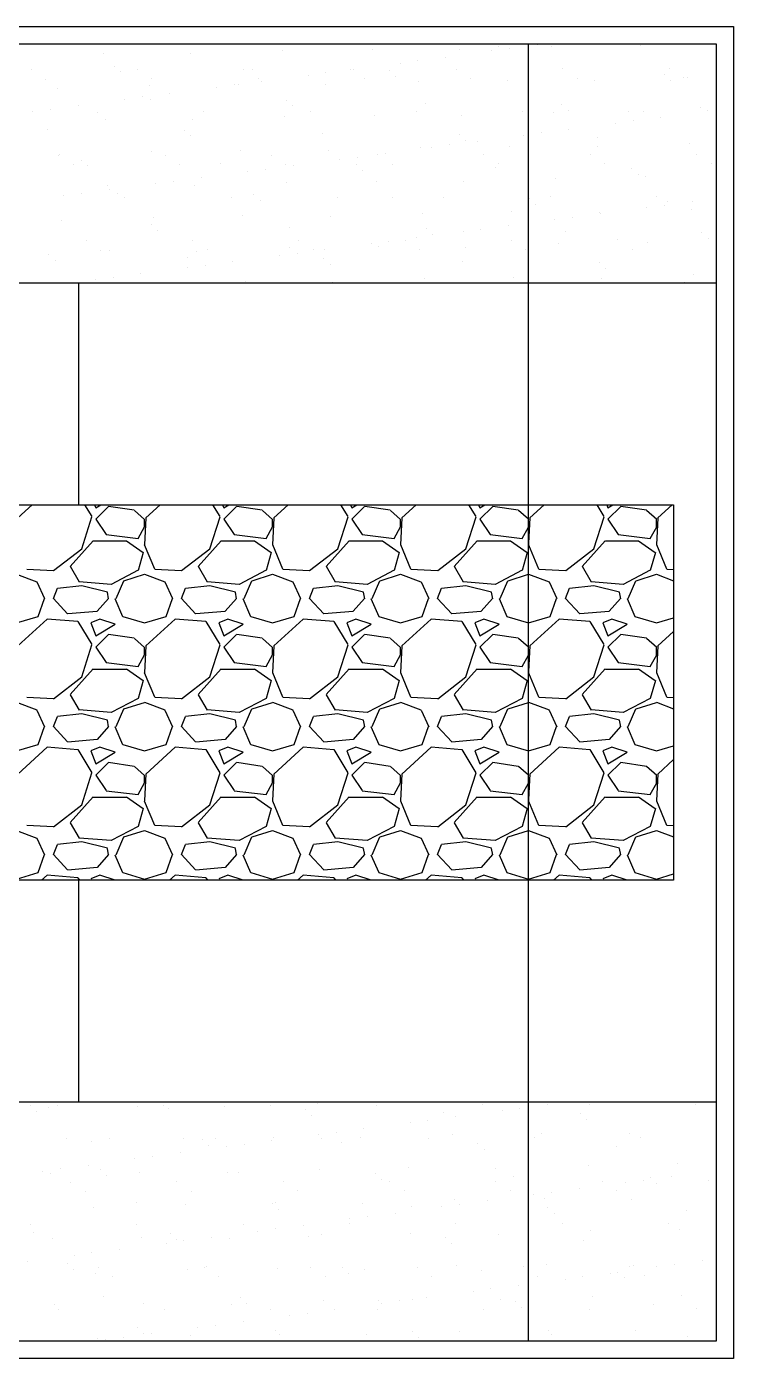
# Model space of a CAD drawing. Extents: x -341000 to 1341000, y 175 to 1868317.
# Drawn here: x 1299596 to 1341000, y 961000 to 1039000 of the extents above; entities that cross this region are included whole.
import ezdxf

# ---------------------------------------------------------------- set-up
doc = ezdxf.new("R2010")
doc.units = 0
doc.layers.add('Level 1', color=7, linetype='Continuous')
doc.layers.add('Level 17', color=7, linetype='Continuous')

# ---------------------------------------------------------------- blocks, each defined once
blk = doc.blocks.new('COMPRS0001')
at = {"layer": 'Level 1'}
for p, q in [((759000, 39000), (841000, 39000)), ((760000, 38000), (840000, 38000)), ((760000, 24000), (840000, 24000)), ((760000, 24000), (840000, 24000)), ((760000, 11000), (837500, 11000)), ((837500, 11000), (837500, -11000)), ((837500, -11000), (760000, -11000)), ((840000, -24000), (760000, -24000)), ((840000, -38000), (760000, -38000)), ((841000, -39000), (759000, -39000))]:
    blk.add_line(p, q, dxfattribs=at)
at = {"layer": 'Level 17'}
for p, q in [((799922, 11000), (799073, 10224)), ((803436, 10303), (803010, 11000)), ((803578, 11000), (803648, 10825)), ((803652, 10825), (803943, 11000)), ((807422, 11000), (806572, 10224)), ((810936, 10303), (810511, 11000)), ((811077, 11000), (811148, 10825)), ((811152, 10825), (811443, 11000)), ((814922, 11000), (814072, 10224)), ((818436, 10303), (818011, 11000)), ((818577, 11000), (818648, 10825)), ((818652, 10825), (818943, 11000)), ((822422, 11000), (821572, 10224)), ((825937, 10303), (825511, 11000)), ((826077, 11000), (826148, 10825)), ((826152, 10825), (826443, 11000)), ((829922, 11000), (829072, 10224)), ((833437, 10303), (833011, 11000)), ((833577, 11000), (833648, 10825)), ((833652, 10825), (833943, 11000)), ((837422, 11000), (836572, 10224)), ((802825, 8421), (803425, 10296)), ((804399, 10899), (803649, 10149)), ((803649, 10152), (804249, 9252)), ((805901, 10675), (804401, 10900)), ((806508, 10142), (805908, 10667)), ((806500, 9700), (806500, 10150)), ((811899, 10899), (811149, 10149)), ((811149, 10152), (811749, 9252)), ((813401, 10675), (811901, 10900)), ((814008, 10142), (813408, 10667)), ((814000, 9700), (814000, 10150)), ((819399, 10899), (818649, 10149)), ((818649, 10152), (819249, 9252)), ((820901, 10675), (819401, 10900)), ((821508, 10142), (820908, 10667)), ((821500, 9700), (821500, 10150)), ((826899, 10899), (826149, 10149)), ((826149, 10152), (826749, 9252)), ((828401, 10675), (826901, 10900)), ((829000, 10149), (828408, 10667)), ((829000, 9700), (829000, 10150)), ((829008, 10142), (829000, 10149)), ((834399, 10899), (833649, 10149)), ((833649, 10152), (834249, 9252)), ((835901, 10675), (834401, 10900)), ((836508, 10142), (835908, 10667)), ((836500, 9700), (836500, 10150)), ((806132, 9027), (806507, 9702)), ((813632, 9027), (814007, 9702)), ((821132, 9027), (821507, 9702)), ((828632, 9027), (829000, 9690)), ((829000, 9690), (829007, 9702)), ((836132, 9027), (836507, 9702)), ((802147, 7380), (803497, 8880)), ((803500, 8875), (805450, 8875)), ((804250, 9249), (806125, 9024)), ((805448, 8882), (806423, 8207)), ((809647, 7380), (810997, 8880)), ((811000, 8875), (812950, 8875)), ((811750, 9249), (813625, 9024)), ((812948, 8882), (813923, 8207)), ((817147, 7380), (818497, 8880)), ((818500, 8875), (820450, 8875)), ((819250, 9249), (821125, 9024)), ((820448, 8882), (821423, 8207)), ((824647, 7380), (825997, 8880)), ((826000, 8875), (827950, 8875)), ((826750, 9249), (828625, 9024)), ((827948, 8882), (828923, 8207)), ((832147, 7380), (833497, 8880)), ((833500, 8875), (835450, 8875)), ((834250, 9249), (836125, 9024)), ((835448, 8882), (836423, 8207)), ((806429, 8199), (806129, 7149)), ((813929, 8199), (813629, 7149)), ((821429, 8199), (821129, 7149)), ((828929, 8199), (828629, 7149)), ((836429, 8199), (836129, 7149)), ((802684, 6472), (802159, 7372)), ((806122, 7156), (804547, 6331)), ((810184, 6472), (809659, 7372)), ((813622, 7156), (812047, 6331)), ((817684, 6472), (817159, 7372)), ((821122, 7156), (819547, 6331)), ((825184, 6472), (824659, 7372)), ((828622, 7156), (827047, 6331)), ((832684, 6472), (832159, 7372)), ((836122, 7156), (834547, 6331)), ((798999, 6926), (800199, 6476)), ((800200, 6473), (800650, 5498)), ((802825, 6250), (801400, 6100)), ((804550, 6327), (802675, 6477)), ((804324, 5877), (802824, 6252)), ((804845, 5499), (805295, 6549)), ((805300, 6549), (806500, 6924)), ((806499, 6926), (807699, 6476)), ((807700, 6473), (808150, 5498)), ((810325, 6250), (808900, 6100)), ((812050, 6327), (810175, 6477)), ((811824, 5877), (810324, 6252)), ((812345, 5499), (812795, 6549)), ((812800, 6549), (814000, 6924)), ((813999, 6926), (815199, 6476)), ((815200, 6473), (815650, 5498)), ((817825, 6250), (816400, 6100)), ((819550, 6327), (817675, 6477)), ((819324, 5877), (817824, 6252)), ((819845, 5499), (820295, 6549)), ((820300, 6549), (821500, 6924)), ((821499, 6926), (822699, 6476)), ((822700, 6473), (823150, 5498)), ((825325, 6250), (823900, 6100)), ((827050, 6327), (825175, 6477)), ((826824, 5877), (825324, 6252)), ((827345, 5499), (827795, 6549)), ((827800, 6549), (829000, 6924)), ((828999, 6926), (829000, 6925)), ((829000, 6925), (830199, 6476)), ((829000, 6924), (829000, 6924)), ((830200, 6473), (830650, 5498)), ((832825, 6250), (831400, 6100)), ((834550, 6327), (832675, 6477)), ((834324, 5877), (832824, 6252)), ((834845, 5499), (835295, 6549)), ((835300, 6549), (836500, 6924)), ((836499, 6926), (837500, 6550)), ((800271, 4455), (800646, 5505)), ((801174, 5502), (801399, 6102)), ((804400, 5495), (804325, 5870)), ((804770, 5501), (805220, 4451)), ((807771, 4455), (808146, 5505)), ((808674, 5502), (808899, 6102)), ((811900, 5495), (811825, 5870)), ((812270, 5501), (812720, 4451)), ((815271, 4455), (815646, 5505)), ((816174, 5502), (816399, 6102)), ((819400, 5495), (819325, 5870)), ((819770, 5501), (820220, 4451)), ((822771, 4455), (823146, 5506)), ((823674, 5502), (823899, 6102)), ((826900, 5495), (826825, 5870)), ((827270, 5501), (827720, 4451)), ((830271, 4456), (830646, 5506)), ((831174, 5502), (831399, 6102)), ((834400, 5495), (834325, 5870)), ((834770, 5501), (835220, 4451)), ((798999, 4075), (800274, 4450)), ((800797, 4299), (799072, 2724)), ((802600, 4150), (800800, 4300)), ((803436, 2803), (802611, 4153)), ((803348, 4075), (803648, 3325)), ((803875, 4302), (803350, 4077)), ((803652, 3325), (804777, 4000)), ((804776, 4001), (803876, 4301)), ((805224, 4449), (806499, 4074)), ((806499, 4075), (807774, 4450)), ((808297, 4299), (806572, 2724)), ((810100, 4150), (808300, 4300)), ((810936, 2803), (810111, 4153)), ((810848, 4075), (811148, 3325)), ((811375, 4302), (810850, 4077)), ((811152, 3325), (812277, 4000)), ((812276, 4001), (811376, 4301)), ((812724, 4449), (813999, 4074)), ((813999, 4075), (815274, 4450)), ((815797, 4299), (814072, 2724)), ((817600, 4150), (815800, 4300)), ((818436, 2803), (817611, 4153)), ((818348, 4075), (818648, 3325)), ((818875, 4302), (818350, 4077)), ((818652, 3325), (819777, 4000)), ((819776, 4001), (818876, 4301)), ((820224, 4449), (821499, 4074)), ((821499, 4075), (822774, 4450)), ((823297, 4299), (821572, 2724)), ((825100, 4150), (823300, 4300)), ((825937, 2803), (825112, 4153)), ((825848, 4075), (826148, 3325)), ((826375, 4302), (825850, 4077)), ((826152, 3325), (827277, 4000)), ((827276, 4001), (826376, 4301)), ((827724, 4449), (828999, 4074)), ((828999, 4075), (829000, 4076)), ((829000, 4076), (830274, 4450)), ((830797, 4299), (829072, 2724)), ((832600, 4150), (830800, 4300)), ((833437, 2803), (832612, 4153)), ((833348, 4075), (833648, 3325)), ((833875, 4302), (833350, 4077)), ((833652, 3325), (834777, 4000)), ((834776, 4001), (833876, 4301)), ((835224, 4449), (836499, 4074)), ((836499, 4075), (837500, 4370)), ((804399, 3399), (803649, 2649)), ((805901, 3175), (804401, 3400)), ((806508, 2643), (805908, 3168)), ((811899, 3399), (811149, 2649)), ((813401, 3175), (811901, 3400)), ((814008, 2642), (813408, 3167)), ((819399, 3399), (818649, 2649)), ((820901, 3175), (819401, 3400)), ((821508, 2642), (820908, 3167)), ((826899, 3399), (826149, 2649)), ((828401, 3175), (826901, 3400)), ((829000, 2649), (828408, 3167)), ((834399, 3399), (833649, 2649)), ((835901, 3175), (834401, 3400)), ((836508, 2642), (835908, 3167)), ((837500, 3571), (836572, 2724)), ((802825, 921), (803425, 2796)), ((803649, 2652), (804249, 1752)), ((806500, 2200), (806500, 2650)), ((811149, 2652), (811749, 1752)), ((814000, 2200), (814000, 2650)), ((818649, 2652), (819249, 1752)), ((821500, 2200), (821500, 2650)), ((826149, 2652), (826749, 1752)), ((829000, 2200), (829000, 2650)), ((829008, 2642), (829000, 2649)), ((833649, 2652), (834249, 1752)), ((836500, 2200), (836500, 2650)), ((804250, 1749), (806125, 1524)), ((806132, 1527), (806507, 2202)), ((811750, 1749), (813625, 1524)), ((813632, 1527), (814007, 2202)), ((819250, 1749), (821125, 1524)), ((821132, 1527), (821507, 2202)), ((826750, 1749), (828625, 1524)), ((828632, 1527), (829000, 2190)), ((829000, 2190), (829007, 2202)), ((834250, 1749), (836125, 1524)), ((836132, 1527), (836507, 2202)), ((802147, -120), (803497, 1380)), ((803500, 1375), (805450, 1375)), ((805448, 1382), (806423, 707)), ((809647, -120), (810997, 1380)), ((811000, 1375), (812950, 1375)), ((812948, 1382), (813923, 707)), ((817147, -120), (818497, 1380)), ((818500, 1375), (820450, 1375)), ((820448, 1382), (821423, 707)), ((824647, -120), (825997, 1380)), ((826000, 1375), (827950, 1375)), ((827948, 1382), (828923, 707)), ((832147, -120), (833497, 1380)), ((833500, 1375), (835450, 1375)), ((835448, 1382), (836423, 707)), ((806429, 699), (806129, -351)), ((813929, 699), (813629, -351)), ((821429, 699), (821129, -351)), ((828929, 699), (828629, -351)), ((836429, 699), (836129, -351)), ((799000, -574), (800200, -1024)), ((802684, -1028), (802159, -128)), ((806122, -344), (804547, -1169)), ((805300, -951), (806500, -576)), ((806499, -574), (807699, -1024)), ((810184, -1028), (809659, -128)), ((813622, -344), (812047, -1169)), ((812800, -951), (814000, -576)), ((813999, -574), (815199, -1024)), ((817684, -1028), (817159, -128)), ((821122, -344), (819547, -1169)), ((820300, -951), (821500, -576)), ((821499, -574), (822699, -1024)), ((825184, -1028), (824659, -128)), ((828622, -344), (827047, -1169)), ((827800, -951), (829000, -576)), ((828999, -574), (829000, -575)), ((829000, -575), (830199, -1024)), ((829000, -576), (829000, -576)), ((832684, -1028), (832159, -128)), ((836121, -344), (834546, -1169)), ((835300, -951), (836500, -576)), ((836499, -574), (837500, -950)), ((800200, -1027), (800650, -2002)), ((801174, -1998), (801399, -1398)), ((802825, -1249), (801400, -1399)), ((804550, -1173), (802675, -1023)), ((804324, -1623), (802824, -1248)), ((804845, -2001), (805295, -951)), ((807700, -1027), (808150, -2002)), ((808674, -1998), (808899, -1398)), ((810325, -1249), (808900, -1399)), ((812050, -1173), (810175, -1023)), ((811824, -1623), (810324, -1248)), ((812345, -2001), (812795, -951)), ((815200, -1027), (815650, -2002)), ((816174, -1998), (816399, -1398)), ((817825, -1249), (816400, -1399)), ((819550, -1173), (817675, -1023)), ((819324, -1623), (817824, -1248)), ((819845, -2001), (820295, -951)), ((822700, -1027), (823150, -2002)), ((823674, -1998), (823899, -1398)), ((825325, -1249), (823900, -1399)), ((827050, -1173), (825175, -1023)), ((826824, -1623), (825324, -1248)), ((827345, -2001), (827795, -951)), ((830200, -1027), (830650, -2002)), ((831174, -1998), (831399, -1398)), ((832825, -1249), (831400, -1399)), ((834550, -1173), (832675, -1023)), ((834324, -1623), (832824, -1248)), ((834845, -2001), (835295, -951)), ((800271, -3045), (800646, -1995)), ((804400, -2005), (804325, -1630)), ((804770, -1999), (805220, -3049)), ((807771, -3045), (808146, -1995)), ((811900, -2005), (811825, -1630)), ((812270, -1999), (812720, -3049)), ((815271, -3045), (815646, -1995)), ((819400, -2005), (819325, -1630)), ((819770, -1999), (820220, -3049)), ((822771, -3044), (823146, -1994)), ((826900, -2005), (826825, -1630)), ((827270, -1999), (827720, -3049)), ((830271, -3044), (830646, -1994)), ((834400, -2005), (834325, -1630)), ((834770, -1999), (835220, -3049)), ((798999, -3425), (800274, -3050)), ((805224, -3051), (806499, -3426)), ((806499, -3425), (807774, -3050)), ((812724, -3051), (813999, -3426)), ((813999, -3425), (815274, -3050)), ((820224, -3051), (821499, -3426)), ((821499, -3425), (822774, -3050)), ((827724, -3051), (828999, -3426)), ((829000, -3424), (830274, -3050)), ((835224, -3051), (836499, -3426)), ((800797, -3201), (799072, -4776)), ((802600, -3350), (800800, -3200)), ((803436, -4697), (802611, -3347)), ((803348, -3425), (803648, -4175)), ((803875, -3198), (803350, -3423)), ((803652, -4175), (804777, -3500)), ((804776, -3499), (803876, -3199)), ((808297, -3201), (806572, -4776)), ((810100, -3350), (808300, -3200)), ((810936, -4697), (810111, -3347)), ((810848, -3425), (811148, -4175)), ((811375, -3198), (810850, -3423)), ((811152, -4175), (812277, -3500)), ((812276, -3499), (811376, -3199)), ((815797, -3201), (814072, -4776)), ((817600, -3350), (815800, -3200)), ((818436, -4697), (817611, -3347)), ((818348, -3425), (818648, -4175)), ((818875, -3198), (818350, -3423)), ((818652, -4175), (819777, -3500)), ((819776, -3499), (818876, -3199)), ((823297, -3201), (821572, -4776)), ((825100, -3350), (823300, -3200)), ((825936, -4697), (825111, -3347)), ((825848, -3425), (826148, -4175)), ((826375, -3198), (825850, -3423)), ((826152, -4175), (827277, -3500)), ((827276, -3499), (826376, -3199)), ((828999, -3425), (829000, -3424)), ((830797, -3201), (829072, -4776)), ((832600, -3350), (830800, -3200)), ((833437, -4697), (832612, -3347)), ((833348, -3425), (833648, -4175)), ((833875, -3198), (833350, -3423)), ((833652, -4175), (834777, -3500)), ((834776, -3499), (833876, -3199)), ((836499, -3425), (837500, -3130)), ((804399, -4101), (803649, -4851)), ((805901, -4325), (804401, -4100)), ((806508, -4857), (805908, -4332)), ((811899, -4101), (811149, -4851)), ((813401, -4325), (811901, -4100)), ((814008, -4857), (813408, -4332)), ((819399, -4101), (818649, -4851)), ((820901, -4325), (819401, -4100)), ((821508, -4857), (820908, -4333)), ((826899, -4101), (826149, -4851)), ((828401, -4325), (826901, -4100)), ((829000, -4851), (828408, -4333)), ((834399, -4101), (833649, -4851)), ((835901, -4325), (834401, -4100)), ((836508, -4858), (835908, -4333)), ((837500, -3929), (836572, -4776)), ((802825, -6579), (803425, -4704)), ((803649, -4848), (804249, -5748)), ((806132, -5973), (806507, -5298)), ((806500, -5300), (806500, -4850)), ((811149, -4848), (811749, -5748)), ((813632, -5973), (814007, -5298)), ((814000, -5300), (814000, -4850)), ((818649, -4848), (819249, -5748)), ((821132, -5973), (821507, -5298)), ((821500, -5300), (821500, -4850)), ((826149, -4848), (826749, -5748)), ((828632, -5973), (829000, -5310)), ((829000, -5300), (829000, -4850)), ((829008, -4858), (829000, -4851)), ((829000, -5310), (829007, -5298)), ((833649, -4848), (834249, -5748)), ((836132, -5973), (836507, -5298)), ((836500, -5300), (836500, -4850)), ((802147, -7620), (803497, -6120)), ((803500, -6125), (805450, -6125)), ((804250, -5751), (806125, -5976)), ((805448, -6118), (806423, -6793)), ((809647, -7620), (810997, -6120)), ((811000, -6125), (812950, -6125)), ((811750, -5751), (813625, -5976)), ((812948, -6118), (813923, -6793)), ((817147, -7620), (818497, -6120)), ((818500, -6125), (820450, -6125)), ((819250, -5751), (821125, -5976)), ((820448, -6118), (821423, -6793)), ((824647, -7620), (825997, -6120)), ((826000, -6125), (827950, -6125)), ((826750, -5751), (828625, -5976)), ((827948, -6118), (828923, -6793)), ((832147, -7620), (833497, -6120)), ((833500, -6125), (835450, -6125)), ((834250, -5751), (836125, -5976)), ((835448, -6118), (836423, -6793)), ((806429, -6801), (806129, -7851)), ((813929, -6801), (813629, -7851)), ((821429, -6801), (821129, -7851)), ((828929, -6801), (828629, -7851)), ((836429, -6801), (836129, -7851)), ((802684, -8528), (802159, -7628)), ((810184, -8528), (809659, -7628)), ((817684, -8528), (817159, -7628)), ((825184, -8528), (824659, -7628)), ((832684, -8528), (832159, -7628)), ((799000, -8074), (800200, -8524)), ((800200, -8527), (800650, -9502)), ((804550, -8673), (802675, -8523)), ((806122, -7844), (804547, -8669)), ((804845, -9501), (805295, -8451)), ((805300, -8451), (806500, -8076)), ((806500, -8074), (807700, -8524)), ((807700, -8527), (808150, -9502)), ((812050, -8673), (810175, -8523)), ((813622, -7844), (812047, -8669)), ((812345, -9501), (812795, -8451)), ((812800, -8451), (814000, -8076)), ((814000, -8074), (815200, -8524)), ((815200, -8527), (815650, -9502)), ((819550, -8673), (817675, -8523)), ((821121, -7844), (819546, -8669)), ((819845, -9501), (820295, -8451)), ((820300, -8451), (821500, -8076)), ((821500, -8074), (822700, -8524)), ((822700, -8527), (823150, -9502)), ((827050, -8673), (825175, -8523)), ((828621, -7844), (827046, -8669)), ((827345, -9501), (827795, -8451)), ((827800, -8451), (829000, -8076)), ((829000, -8074), (829000, -8075)), ((829000, -8075), (830200, -8524)), ((829000, -8076), (829000, -8076)), ((830200, -8527), (830650, -9502)), ((834550, -8673), (832675, -8523)), ((836121, -7844), (834546, -8669)), ((834845, -9501), (835295, -8451)), ((835300, -8451), (836500, -8076)), ((836500, -8074), (837500, -8450)), ((801174, -9498), (801399, -8898)), ((802824, -8749), (801399, -8899)), ((804324, -9123), (802824, -8748)), ((804400, -9505), (804325, -9130)), ((808674, -9498), (808899, -8898)), ((810324, -8749), (808899, -8899)), ((811824, -9123), (810324, -8748)), ((811900, -9505), (811825, -9130)), ((816174, -9498), (816399, -8898)), ((817824, -8749), (816399, -8899)), ((819324, -9123), (817824, -8748)), ((819400, -9505), (819325, -9130)), ((823674, -9498), (823899, -8898)), ((825324, -8749), (823899, -8899)), ((826824, -9123), (825324, -8748)), ((826900, -9505), (826825, -9130)), ((831174, -9498), (831399, -8898)), ((832824, -8749), (831399, -8899)), ((834324, -9123), (832824, -8748)), ((834400, -9505), (834325, -9130)), ((800271, -10545), (800646, -9495)), ((804770, -9499), (805220, -10549)), ((807771, -10545), (808146, -9495)), ((812270, -9499), (812720, -10549)), ((815271, -10545), (815646, -9495)), ((819770, -9499), (820220, -10549)), ((822771, -10544), (823146, -9494)), ((827270, -9499), (827720, -10549)), ((830271, -10544), (830646, -9494)), ((834770, -9499), (835220, -10549)), ((798999, -10925), (800274, -10550)), ((800797, -10701), (800470, -11000)), ((802600, -10850), (800800, -10700)), ((802705, -11000), (802611, -10847)), ((803875, -10698), (803350, -10923)), ((804776, -10999), (803876, -10699)), ((805224, -10551), (806499, -10926)), ((806499, -10925), (807774, -10550)), ((808297, -10701), (807970, -11000)), ((810100, -10850), (808300, -10700)), ((810205, -11000), (810111, -10847)), ((811375, -10698), (810850, -10923)), ((812276, -10999), (811376, -10699)), ((812724, -10551), (813999, -10926)), ((813999, -10925), (815274, -10550)), ((815797, -10701), (815470, -11000)), ((817600, -10850), (815800, -10700)), ((817705, -11000), (817611, -10847)), ((818875, -10698), (818350, -10923)), ((819776, -10999), (818876, -10699)), ((820224, -10551), (821499, -10926)), ((821499, -10925), (822774, -10550)), ((823297, -10701), (822970, -11000)), ((825100, -10850), (823300, -10700)), ((825205, -11000), (825111, -10847)), ((826375, -10698), (825850, -10923)), ((827276, -10999), (826376, -10699)), ((827724, -10551), (828999, -10926)), ((829000, -10924), (830274, -10550)), ((830797, -10701), (830470, -11000)), ((832600, -10850), (830800, -10700)), ((832705, -11000), (832612, -10847)), ((833875, -10698), (833350, -10923)), ((834776, -10999), (833876, -10699)), ((835224, -10551), (836499, -10926)), ((836499, -10925), (837500, -10630)), ((803348, -10925), (803378, -11000)), ((804776, -11000), (804777, -11000)), ((810848, -10925), (810878, -11000)), ((812276, -11000), (812277, -11000)), ((818348, -10925), (818377, -11000)), ((819776, -11000), (819777, -11000)), ((825848, -10925), (825877, -11000)), ((827276, -11000), (827277, -11000)), ((828999, -10925), (829000, -10924)), ((833348, -10925), (833377, -11000)), ((834776, -11000), (834777, -11000))]:
    blk.add_line(p, q, dxfattribs=at)

msp = doc.modelspace()

# ---------------------------------------------------------------- linework, layer by layer
at = {"layer": 'Level 1'}
for p, q in [((1341000, 1039000), (1341000, 961000)), ((1304077, 1037427), (1304077, 1037427)), ((1309193, 1037403), (1309193, 1037403)), ((1314595, 1037597), (1314595, 1037597)), ((1319830, 1037664), (1319830, 1037664)), ((1324946, 1037640), (1324946, 1037640)), ((1326858, 1037578), (1326858, 1037578)), ((1327222, 1037863), (1327222, 1037863)), ((1327899, 1037715), (1327899, 1037715)), ((1329000, 962000), (1329000, 1038000)), ((1329525, 1037929), (1329525, 1037929)), ((1330348, 1037834), (1330348, 1037834)), ((1335583, 1037901), (1335583, 1037901)), ((1340000, 1038000), (1340000, 962000)), ((1304717, 1036691), (1304717, 1036691)), ((1321475, 1036869), (1321475, 1036869)), ((1322516, 1037006), (1322516, 1037006)), ((1324142, 1037220), (1324142, 1037220)), ((1299862, 1036465), (1299862, 1036465)), ((1300705, 1035928), (1300705, 1035928)), ((1305086, 1036353), (1305086, 1036353)), ((1306090, 1036477), (1306090, 1036477)), ((1306934, 1035939), (1306934, 1035939)), ((1312319, 1036488), (1312319, 1036488)), ((1312838, 1036514), (1312838, 1036514)), ((1313162, 1035951), (1313162, 1035951)), ((1316091, 1036160), (1316091, 1036160)), ((1317132, 1036297), (1317132, 1036297)), ((1318547, 1036499), (1318547, 1036499)), ((1318758, 1036511), (1318758, 1036511)), ((1319390, 1035962), (1319390, 1035962)), ((1320841, 1036445), (1320841, 1036445)), ((1321210, 1036107), (1321210, 1036107)), ((1324775, 1036511), (1324775, 1036511)), ((1325618, 1035973), (1325618, 1035973)), ((1327770, 1035856), (1327770, 1035856)), ((1328962, 1036268), (1328962, 1036268)), ((1331003, 1036522), (1331003, 1036522)), ((1331847, 1035985), (1331847, 1035985)), ((1336965, 1036199), (1336965, 1036199)), ((1337232, 1036533), (1337232, 1036533)), ((1337333, 1035862), (1337333, 1035862)), ((1338075, 1035996), (1338075, 1035996)), ((1338287, 1036026), (1338287, 1036026)), ((1301379, 1035357), (1301379, 1035357)), ((1306781, 1035552), (1306781, 1035552)), ((1307991, 1035094), (1307991, 1035094)), ((1310707, 1035451), (1310707, 1035451)), ((1311748, 1035588), (1311748, 1035588)), ((1312016, 1035619), (1312016, 1035619)), ((1313374, 1035803), (1313374, 1035803)), ((1317133, 1035594), (1317133, 1035594)), ((1322534, 1035789), (1322534, 1035789)), ((1332886, 1035831), (1332886, 1035831)), ((1302607, 1034385), (1302607, 1034385)), ((1305324, 1034743), (1305324, 1034743)), ((1306365, 1034880), (1306365, 1034880)), ((1306826, 1034758), (1306826, 1034758)), ((1314829, 1034690), (1314829, 1034690)), ((1315197, 1034352), (1315197, 1034352)), ((1322950, 1034513), (1322950, 1034513)), ((1330952, 1034444), (1330952, 1034444)), ((1299940, 1034034), (1299940, 1034034)), ((1300981, 1034171), (1300981, 1034171)), ((1303742, 1033994), (1303742, 1033994)), ((1304203, 1033574), (1304203, 1033574)), ((1309319, 1033549), (1309319, 1033549)), ((1309970, 1034005), (1309970, 1034005)), ((1314721, 1033744), (1314721, 1033744)), ((1316198, 1034016), (1316198, 1034016)), ((1319956, 1033810), (1319956, 1033810)), ((1322426, 1034028), (1322426, 1034028)), ((1325072, 1033786), (1325072, 1033786)), ((1328655, 1034039), (1328655, 1034039)), ((1330474, 1033980), (1330474, 1033980)), ((1331321, 1034106), (1331321, 1034106)), ((1334883, 1034050), (1334883, 1034050)), ((1335709, 1034047), (1335709, 1034047)), ((1336753, 1033702), (1336753, 1033702)), ((1339073, 1034267), (1339073, 1034267)), ((1339469, 1034060), (1339469, 1034060)), ((1300813, 1033003), (1300813, 1033003)), ((1308816, 1032934), (1308816, 1032934)), ((1316937, 1032758), (1316937, 1032758)), ((1329743, 1032779), (1329743, 1032779)), ((1331369, 1032993), (1331369, 1032993)), ((1334086, 1033351), (1334086, 1033351)), ((1335127, 1033488), (1335127, 1033488)), ((1309185, 1032597), (1309185, 1032597)), ((1324360, 1032070), (1324360, 1032070)), ((1324940, 1032689), (1324940, 1032689)), ((1325309, 1032351), (1325309, 1032351)), ((1325986, 1032285), (1325986, 1032285)), ((1327895, 1032002), (1327895, 1032002)), ((1328702, 1032642), (1328702, 1032642)), ((1333012, 1031977), (1333012, 1031977)), ((1333061, 1032512), (1333061, 1032512)), ((1338413, 1032172), (1338413, 1032172)), ((1301477, 1031457), (1301477, 1031457)), ((1301505, 1031504), (1301505, 1031504)), ((1302804, 1031179), (1302804, 1031179)), ((1306907, 1031698), (1306907, 1031698)), ((1307706, 1031468), (1307706, 1031468)), ((1312142, 1031765), (1312142, 1031765)), ((1313934, 1031480), (1313934, 1031480)), ((1317259, 1031741), (1317259, 1031741)), ((1317935, 1031225), (1317935, 1031225)), ((1318976, 1031362), (1318976, 1031362)), ((1320162, 1031491), (1320162, 1031491)), ((1320602, 1031576), (1320602, 1031576)), ((1322660, 1031935), (1322660, 1031935)), ((1323319, 1031933), (1323319, 1031933)), ((1326390, 1031502), (1326390, 1031502)), ((1332619, 1031514), (1332619, 1031514)), ((1338847, 1031525), (1338847, 1031525)), ((1302321, 1030920), (1302321, 1030920)), ((1303173, 1030841), (1303173, 1030841)), ((1308549, 1030931), (1308549, 1030931)), ((1310925, 1031002), (1310925, 1031002)), ((1312551, 1030516), (1312551, 1030516)), ((1313592, 1030653), (1313592, 1030653)), ((1314777, 1030942), (1314777, 1030942)), ((1315218, 1030867), (1315218, 1030867)), ((1318928, 1030933), (1318928, 1030933)), ((1319297, 1030596), (1319297, 1030596)), ((1321005, 1030954), (1321005, 1030954)), ((1327049, 1030757), (1327049, 1030757)), ((1327234, 1030965), (1327234, 1030965)), ((1333462, 1030976), (1333462, 1030976)), ((1335052, 1030688), (1335052, 1030688)), ((1339690, 1030988), (1339690, 1030988)), ((1304329, 1029720), (1304329, 1029720)), ((1307168, 1029807), (1307168, 1029807)), ((1308209, 1029944), (1308209, 1029944)), ((1309445, 1029695), (1309445, 1029695)), ((1309835, 1030158), (1309835, 1030158)), ((1314847, 1029890), (1314847, 1029890)), ((1320082, 1029957), (1320082, 1029957)), ((1325198, 1029932), (1325198, 1029932)), ((1330600, 1030127), (1330600, 1030127)), ((1335420, 1030350), (1335420, 1030350)), ((1335835, 1030194), (1335835, 1030194)), ((1301784, 1029098), (1301784, 1029098)), ((1302825, 1029235), (1302825, 1029235)), ((1304451, 1029449), (1304451, 1029449)), ((1304913, 1029247), (1304913, 1029247)), ((1305357, 1028985), (1305357, 1028985)), ((1311585, 1028997), (1311585, 1028997)), ((1312916, 1029178), (1312916, 1029178)), ((1313284, 1028840), (1313284, 1028840)), ((1317813, 1029008), (1317813, 1029008)), ((1321037, 1029001), (1321037, 1029001)), ((1324042, 1029019), (1324042, 1029019)), ((1329039, 1028932), (1329039, 1028932)), ((1330270, 1029031), (1330270, 1029031)), ((1336498, 1029042), (1336498, 1029042)), ((1322786, 1028082), (1322786, 1028082)), ((1328021, 1028148), (1328021, 1028148)), ((1329408, 1028595), (1329408, 1028595)), ((1333138, 1028124), (1333138, 1028124)), ((1333213, 1028058), (1333213, 1028058)), ((1335930, 1028415), (1335930, 1028415)), ((1336971, 1028552), (1336971, 1028552)), ((1337160, 1028756), (1337160, 1028756)), ((1338539, 1028318), (1338539, 1028318)), ((1338597, 1028766), (1338597, 1028766)), ((1301631, 1027650), (1301631, 1027650)), ((1306903, 1027423), (1306903, 1027423)), ((1307033, 1027845), (1307033, 1027845)), ((1312268, 1027912), (1312268, 1027912)), ((1317385, 1027887), (1317385, 1027887)), ((1327830, 1027349), (1327830, 1027349)), ((1330546, 1027707), (1330546, 1027707)), ((1331587, 1027844), (1331587, 1027844)), ((1307272, 1027085), (1307272, 1027085)), ((1315024, 1027246), (1315024, 1027246)), ((1321777, 1026483), (1321777, 1026483)), ((1322446, 1026640), (1322446, 1026640)), ((1323027, 1027177), (1323027, 1027177)), ((1323396, 1026839), (1323396, 1026839)), ((1325163, 1026998), (1325163, 1026998)), ((1326204, 1027135), (1326204, 1027135)), ((1328006, 1026494), (1328006, 1026494)), ((1331148, 1027000), (1331148, 1027000)), ((1334234, 1026505), (1334234, 1026505)), ((1339151, 1026932), (1339151, 1026932)), ((1339520, 1026594), (1339520, 1026594)), ((1303092, 1026449), (1303092, 1026449)), ((1303936, 1025912), (1303936, 1025912)), ((1304455, 1025866), (1304455, 1025866)), ((1309321, 1026460), (1309321, 1026460)), ((1309571, 1025842), (1309571, 1025842)), ((1310164, 1025923), (1310164, 1025923)), ((1314973, 1026036), (1314973, 1026036)), ((1315436, 1025717), (1315436, 1025717)), ((1315549, 1026471), (1315549, 1026471)), ((1316392, 1025934), (1316392, 1025934)), ((1317062, 1025931), (1317062, 1025931)), ((1319779, 1026289), (1319779, 1026289)), ((1320208, 1026103), (1320208, 1026103)), ((1320820, 1026426), (1320820, 1026426)), ((1322621, 1025946), (1322621, 1025946)), ((1325324, 1026079), (1325324, 1026079)), ((1328849, 1025957), (1328849, 1025957)), ((1330726, 1026273), (1330726, 1026273)), ((1335077, 1025968), (1335077, 1025968)), ((1335961, 1026340), (1335961, 1026340)), ((1300891, 1025667), (1300891, 1025667)), ((1301260, 1025330), (1301260, 1025330)), ((1309012, 1025491), (1309012, 1025491)), ((1310053, 1025009), (1310053, 1025009)), ((1311679, 1025223), (1311679, 1025223)), ((1314395, 1025580), (1314395, 1025580)), ((1317015, 1025422), (1317015, 1025422)), ((1317384, 1025084), (1317384, 1025084)), ((1325136, 1025245), (1325136, 1025245)), ((1333139, 1025176), (1333139, 1025176)), ((1303628, 1024163), (1303628, 1024163)), ((1304669, 1024300), (1304669, 1024300)), ((1306295, 1024514), (1306295, 1024514)), ((1309012, 1024872), (1309012, 1024872)), ((1322912, 1024228), (1322912, 1024228)), ((1328147, 1024295), (1328147, 1024295)), ((1333264, 1024270), (1333264, 1024270)), ((1333507, 1024838), (1333507, 1024838)), ((1338665, 1024465), (1338665, 1024465)), ((1302635, 1024000), (1302635, 1011000)), ((1312394, 1024058), (1312394, 1024058)), ((1317511, 1024033), (1317511, 1024033)), ((1325657, 1024011), (1325657, 1024011)), ((1331885, 1024023), (1331885, 1024023)), ((1338114, 1024034), (1338114, 1024034)), ((1302635, 989000), (1302635, 976000)), ((1340000, 976000), (1260000, 976000)), ((1299798, 975817), (1299798, 975817)), ((1301404, 975796), (1301404, 975796)), ((1307632, 975807), (1307632, 975807)), ((1313860, 975818), (1313860, 975818)), ((1316611, 975939), (1316611, 975939)), ((1320088, 975830), (1320088, 975830)), ((1326317, 975841), (1326317, 975841)), ((1326962, 975981), (1326962, 975981)), ((1330119, 975867), (1330119, 975867)), ((1332545, 975852), (1332545, 975852)), ((1338773, 975863), (1338773, 975863)), ((1300167, 975479), (1300167, 975479)), ((1300857, 975702), (1300857, 975702)), ((1306093, 975769), (1306093, 975769)), ((1307919, 975640), (1307919, 975640)), ((1311209, 975744), (1311209, 975744)), ((1315922, 975572), (1315922, 975572)), ((1316290, 975234), (1316290, 975234)), ((1324043, 975395), (1324043, 975395)), ((1324735, 975159), (1324735, 975159)), ((1327452, 975516), (1327452, 975516)), ((1328493, 975653), (1328493, 975653)), ((1332046, 975326), (1332046, 975326)), ((1317726, 974236), (1317726, 974236)), ((1319352, 974450), (1319352, 974450)), ((1322068, 974807), (1322068, 974807)), ((1323109, 974945), (1323109, 974945)), ((1332414, 974988), (1332414, 974988)), ((1301907, 973885), (1301907, 973885)), ((1303395, 973699), (1303395, 973699)), ((1304440, 973861), (1304440, 973861)), ((1308797, 973894), (1308797, 973894)), ((1309910, 973816), (1309910, 973816)), ((1310278, 973478), (1310278, 973478)), ((1310668, 973873), (1310668, 973873)), ((1312342, 973527), (1312342, 973527)), ((1313968, 973741), (1313968, 973741)), ((1314032, 973960), (1314032, 973960)), ((1316685, 974099), (1316685, 974099)), ((1316896, 973884), (1316896, 973884)), ((1318030, 973639), (1318030, 973639)), ((1319148, 973936), (1319148, 973936)), ((1323125, 973895), (1323125, 973895)), ((1324550, 974131), (1324550, 974131)), ((1326033, 973571), (1326033, 973571)), ((1329353, 973907), (1329353, 973907)), ((1329785, 974197), (1329785, 974197)), ((1334901, 974173), (1334901, 974173)), ((1335581, 973918), (1335581, 973918)), ((1305918, 972681), (1305918, 972681)), ((1306959, 972818), (1306959, 972818)), ((1308585, 973032), (1308585, 973032)), ((1311301, 973390), (1311301, 973390)), ((1326402, 973233), (1326402, 973233)), ((1334154, 973394), (1334154, 973394)), ((1300534, 971972), (1300534, 971972)), ((1301575, 972110), (1301575, 972110)), ((1303201, 972324), (1303201, 972324)), ((1303897, 972061), (1303897, 972061)), ((1306219, 971915), (1306219, 971915)), ((1311335, 971891), (1311335, 971891)), ((1312018, 971884), (1312018, 971884)), ((1316737, 972085), (1316737, 972085)), ((1321972, 972152), (1321972, 972152)), ((1327088, 972128), (1327088, 972128)), ((1332490, 972322), (1332490, 972322)), ((1337725, 972389), (1337725, 972389)), ((1300983, 971848), (1300983, 971848)), ((1302175, 971325), (1302175, 971325)), ((1304266, 971723), (1304266, 971723)), ((1308404, 971336), (1308404, 971336)), ((1314632, 971347), (1314632, 971347)), ((1320021, 971815), (1320021, 971815)), ((1320390, 971477), (1320390, 971477)), ((1320860, 971359), (1320860, 971359)), ((1327089, 971370), (1327089, 971370)), ((1328142, 971638), (1328142, 971638)), ((1333317, 971381), (1333317, 971381)), ((1334679, 971289), (1334679, 971289)), ((1335720, 971427), (1335720, 971427)), ((1336145, 971570), (1336145, 971570)), ((1336513, 971232), (1336513, 971232)), ((1337346, 971641), (1337346, 971641)), ((1339545, 971393), (1339545, 971393)), ((1303019, 970787), (1303019, 970787)), ((1309247, 970799), (1309247, 970799)), ((1315475, 970810), (1315475, 970810)), ((1321704, 970821), (1321704, 970821)), ((1327932, 970833), (1327932, 970833)), ((1329296, 970581), (1329296, 970581)), ((1329911, 970344), (1329911, 970344)), ((1330337, 970718), (1330337, 970718)), ((1331963, 970932), (1331963, 970932)), ((1334160, 970844), (1334160, 970844)), ((1303521, 969845), (1303521, 969845)), ((1306006, 970129), (1306006, 970129)), ((1308923, 970040), (1308923, 970040)), ((1314009, 970060), (1314009, 970060)), ((1314158, 970107), (1314158, 970107)), ((1314377, 969722), (1314377, 969722)), ((1319274, 970082), (1319274, 970082)), ((1322130, 969883), (1322130, 969883)), ((1323912, 969872), (1323912, 969872)), ((1324676, 970277), (1324676, 970277)), ((1324953, 970009), (1324953, 970009)), ((1326579, 970223), (1326579, 970223)), ((1330133, 969814), (1330133, 969814)), ((1335027, 970319), (1335027, 970319)), ((1338253, 969637), (1338253, 969637)), ((1299827, 968842), (1299827, 968842)), ((1306055, 968853), (1306055, 968853)), ((1312283, 968864), (1312283, 968864)), ((1315812, 968806), (1315812, 968806)), ((1318512, 968876), (1318512, 968876)), ((1318529, 969163), (1318529, 969163)), ((1319570, 969300), (1319570, 969300)), ((1321196, 969514), (1321196, 969514)), ((1324740, 968887), (1324740, 968887)), ((1330501, 969477), (1330501, 969477)), ((1330968, 968898), (1330968, 968898)), ((1337196, 968910), (1337196, 968910)), ((1299994, 968373), (1299994, 968373)), ((1301109, 967995), (1301109, 967995)), ((1306345, 968062), (1306345, 968062)), ((1307997, 968305), (1307997, 968305)), ((1310429, 968097), (1310429, 968097)), ((1311461, 968037), (1311461, 968037)), ((1313145, 968454), (1313145, 968454)), ((1314186, 968591), (1314186, 968591)), ((1316117, 968128), (1316117, 968128)), ((1316863, 968232), (1316863, 968232)), ((1322098, 968298), (1322098, 968298)), ((1324120, 968059), (1324120, 968059)), ((1327214, 968274), (1327214, 968274)), ((1332616, 968468), (1332616, 968468)), ((1337851, 968535), (1337851, 968535)), ((1305045, 967388), (1305045, 967388)), ((1307762, 967746), (1307762, 967746)), ((1308365, 967967), (1308365, 967967)), ((1308803, 967883), (1308803, 967883)), ((1324489, 967721), (1324489, 967721)), ((1332241, 967882), (1332241, 967882)), ((1299662, 966679), (1299662, 966679)), ((1301984, 966549), (1301984, 966549)), ((1302378, 967037), (1302378, 967037)), ((1303419, 967174), (1303419, 967174)), ((1324802, 966423), (1324802, 966423)), ((1330037, 966490), (1330037, 966490)), ((1335153, 966465), (1335153, 966465)), ((1337564, 966491), (1337564, 966491)), ((1339190, 966705), (1339190, 966705)), ((1302353, 966211), (1302353, 966211)), ((1303647, 965992), (1303647, 965992)), ((1303791, 966316), (1303791, 966316)), ((1304634, 965779), (1304634, 965779)), ((1309049, 966186), (1309049, 966186)), ((1310019, 966328), (1310019, 966328)), ((1310105, 966372), (1310105, 966372)), ((1310862, 965790), (1310862, 965790)), ((1314284, 966253), (1314284, 966253)), ((1316247, 966339), (1316247, 966339)), ((1317091, 965802), (1317091, 965802)), ((1318108, 966304), (1318108, 966304)), ((1318477, 965966), (1318477, 965966)), ((1319400, 966229), (1319400, 966229)), ((1322476, 966350), (1322476, 966350)), ((1323319, 965813), (1323319, 965813)), ((1326229, 966127), (1326229, 966127)), ((1328704, 966362), (1328704, 966362)), ((1329547, 965824), (1329547, 965824)), ((1331140, 965645), (1331140, 965645)), ((1332181, 965782), (1332181, 965782)), ((1333807, 965996), (1333807, 965996)), ((1334232, 966058), (1334232, 966058)), ((1334600, 965720), (1334600, 965720)), ((1334932, 966373), (1334932, 966373)), ((1335776, 965836), (1335776, 965836)), ((1336523, 966354), (1336523, 966354)), ((1325756, 964936), (1325756, 964936)), ((1326797, 965073), (1326797, 965073)), ((1328423, 965288), (1328423, 965288)), ((1301235, 964141), (1301235, 964141)), ((1304093, 964617), (1304093, 964617)), ((1306471, 964208), (1306471, 964208)), ((1311587, 964183), (1311587, 964183)), ((1312096, 964548), (1312096, 964548)), ((1312464, 964210), (1312464, 964210)), ((1316989, 964378), (1316989, 964378)), ((1320217, 964371), (1320217, 964371)), ((1320373, 964228), (1320373, 964228)), ((1321414, 964365), (1321414, 964365)), ((1322224, 964445), (1322224, 964445)), ((1323040, 964579), (1323040, 964579)), ((1327340, 964420), (1327340, 964420)), ((1328220, 964303), (1328220, 964303)), ((1332742, 964615), (1332742, 964615)), ((1336340, 964126), (1336340, 964126)), ((1337977, 964682), (1337977, 964682)), ((1301442, 963834), (1301442, 963834)), ((1307670, 963845), (1307670, 963845)), ((1313899, 963856), (1313899, 963856)), ((1314989, 963519), (1314989, 963519)), ((1316030, 963656), (1316030, 963656)), ((1317656, 963870), (1317656, 963870)), ((1320127, 963868), (1320127, 963868)), ((1326355, 963879), (1326355, 963879)), ((1328588, 963965), (1328588, 963965)), ((1332583, 963890), (1332583, 963890)), ((1338812, 963901), (1338812, 963901)), ((1306084, 962793), (1306084, 962793)), ((1309606, 962810), (1309606, 962810)), ((1310647, 962947), (1310647, 962947)), ((1312273, 963161), (1312273, 963161)), ((1314204, 962616), (1314204, 962616)), ((1322207, 962547), (1322207, 962547)), ((1324928, 962570), (1324928, 962570)), ((1330163, 962636), (1330163, 962636)), ((1335279, 962612), (1335279, 962612)), ((1303773, 962138), (1303773, 962138)), ((1304222, 962101), (1304222, 962101)), ((1305263, 962238), (1305263, 962238)), ((1306452, 962455), (1306452, 962455)), ((1306889, 962452), (1306889, 962452)), ((1309175, 962333), (1309175, 962333)), ((1314410, 962400), (1314410, 962400)), ((1319526, 962375), (1319526, 962375)), ((1322576, 962210), (1322576, 962210)), ((1330328, 962370), (1330328, 962370)), ((1338331, 962302), (1338331, 962302))]:
    msp.add_line(p, q, dxfattribs=at)
at = {"layer": 'Level 17'}
for p, q in [((1306571, 1010229), (1306496, 1008654)), ((1310325, 1008421), (1310925, 1010296)), ((1314071, 1010229), (1313996, 1008654)), ((1317825, 1008421), (1318425, 1010296)), ((1321571, 1010229), (1321496, 1008654)), ((1325325, 1008421), (1325925, 1010296)), ((1329071, 1010229), (1329000, 1008738)), ((1332825, 1008421), (1333425, 1010296)), ((1336571, 1010229), (1336496, 1008654)), ((1306491, 1008663), (1307091, 1007238)), ((1313991, 1008663), (1314591, 1007238)), ((1321491, 1008664), (1322091, 1007239)), ((1328991, 1008664), (1329000, 1008643)), ((1329000, 1008738), (1328996, 1008654)), ((1329000, 1008643), (1329591, 1007239)), ((1336491, 1008664), (1337091, 1007239)), ((1301177, 1007137), (1302827, 1008412)), ((1308677, 1007137), (1310327, 1008412)), ((1316177, 1007137), (1317827, 1008412)), ((1323677, 1007137), (1325327, 1008412)), ((1331177, 1007137), (1332827, 1008412)), ((1299600, 1007225), (1301175, 1007150)), ((1307100, 1007225), (1308675, 1007150)), ((1314600, 1007225), (1316175, 1007150)), ((1322100, 1007225), (1323675, 1007150)), ((1329600, 1007225), (1331175, 1007150)), ((1337100, 1007225), (1337500, 1007206)), ((1301998, 1004613), (1301173, 1005513)), ((1304397, 1005505), (1303722, 1004755)), ((1309498, 1004613), (1308673, 1005513)), ((1311897, 1005505), (1311222, 1004755)), ((1316998, 1004613), (1316173, 1005513)), ((1319397, 1005505), (1318722, 1004755)), ((1324498, 1004613), (1323673, 1005513)), ((1326897, 1005505), (1326222, 1004755)), ((1331998, 1004613), (1331173, 1005513)), ((1334397, 1005505), (1333722, 1004755)), ((1303725, 1004749), (1302000, 1004599)), ((1311225, 1004749), (1309500, 1004599)), ((1318725, 1004749), (1317000, 1004599)), ((1326225, 1004749), (1324500, 1004599)), ((1333725, 1004749), (1332000, 1004599)), ((1306571, 1002729), (1306496, 1001154)), ((1310325, 1000921), (1310925, 1002796)), ((1314071, 1002729), (1313996, 1001154)), ((1317825, 1000921), (1318425, 1002796)), ((1321571, 1002729), (1321496, 1001154)), ((1325325, 1000921), (1325925, 1002796)), ((1329071, 1002729), (1329000, 1001238)), ((1332825, 1000921), (1333425, 1002796)), ((1336571, 1002729), (1336496, 1001154)), ((1301177, 999637), (1302827, 1000912)), ((1306491, 1001163), (1307091, 999738)), ((1308677, 999637), (1310327, 1000912)), ((1313991, 1001163), (1314591, 999738)), ((1316177, 999637), (1317827, 1000912)), ((1321491, 1001163), (1322091, 999738)), ((1323677, 999637), (1325327, 1000912)), ((1328991, 1001164), (1329000, 1001143)), ((1329000, 1001238), (1328996, 1001154)), ((1329000, 1001143), (1329591, 999739)), ((1331177, 999637), (1332827, 1000912)), ((1336491, 1001164), (1337091, 999739)), ((1299600, 999725), (1301175, 999650)), ((1307100, 999725), (1308675, 999650)), ((1314600, 999725), (1316175, 999650)), ((1322100, 999725), (1323675, 999650)), ((1329600, 999725), (1331175, 999650)), ((1337100, 999725), (1337500, 999706)), ((1301998, 997113), (1301173, 998013)), ((1304397, 998005), (1303722, 997255)), ((1309498, 997113), (1308673, 998013)), ((1311897, 998005), (1311222, 997255)), ((1316998, 997113), (1316173, 998013)), ((1319397, 998005), (1318722, 997255)), ((1324498, 997113), (1323673, 998013)), ((1326897, 998005), (1326222, 997255)), ((1331998, 997113), (1331173, 998013)), ((1334397, 998005), (1333722, 997255)), ((1303725, 997249), (1302000, 997099)), ((1311225, 997249), (1309500, 997099)), ((1318725, 997249), (1317000, 997099)), ((1326225, 997249), (1324500, 997099)), ((1333725, 997249), (1332000, 997099)), ((1310325, 993421), (1310925, 995296)), ((1317825, 993421), (1318425, 995296)), ((1325325, 993421), (1325925, 995296)), ((1332825, 993421), (1333425, 995296)), ((1306571, 995229), (1306496, 993654)), ((1314071, 995229), (1313996, 993654)), ((1321571, 995229), (1321496, 993654)), ((1329071, 995229), (1329000, 993738)), ((1336571, 995229), (1336496, 993654)), ((1329000, 993738), (1328996, 993654)), ((1301177, 992137), (1302827, 993412)), ((1306491, 993663), (1307091, 992238)), ((1308677, 992137), (1310327, 993412)), ((1313991, 993663), (1314591, 992238)), ((1316177, 992137), (1317827, 993412)), ((1321491, 993663), (1322091, 992238)), ((1323677, 992137), (1325327, 993412)), ((1328991, 993664), (1329000, 993643)), ((1329000, 993643), (1329591, 992239)), ((1331177, 992136), (1332827, 993411)), ((1336491, 993664), (1337091, 992239)), ((1299600, 992225), (1301175, 992150)), ((1307100, 992225), (1308675, 992150)), ((1314600, 992225), (1316175, 992150)), ((1322100, 992225), (1323675, 992150)), ((1329600, 992225), (1331175, 992150)), ((1337100, 992225), (1337500, 992206)), ((1301998, 989613), (1301173, 990513)), ((1304397, 990505), (1303722, 989755)), ((1309498, 989613), (1308673, 990513)), ((1311897, 990505), (1311222, 989755)), ((1316998, 989613), (1316173, 990513)), ((1319397, 990505), (1318722, 989755)), ((1324498, 989613), (1323673, 990513)), ((1326897, 990505), (1326222, 989755)), ((1331998, 989613), (1331173, 990513)), ((1334397, 990505), (1333722, 989755)), ((1303725, 989749), (1302000, 989599)), ((1311225, 989749), (1309500, 989599)), ((1318725, 989749), (1317000, 989599)), ((1326225, 989749), (1324500, 989599)), ((1333725, 989749), (1332000, 989599))]:
    msp.add_line(p, q, dxfattribs=at)

# ---------------------------------------------------------------- block references
at = {"layer": 'Level 1'}
msp.add_blockref('COMPRS0001', (500000, 1000000), dxfattribs=at)

doc.saveas('drawing.dxf')
